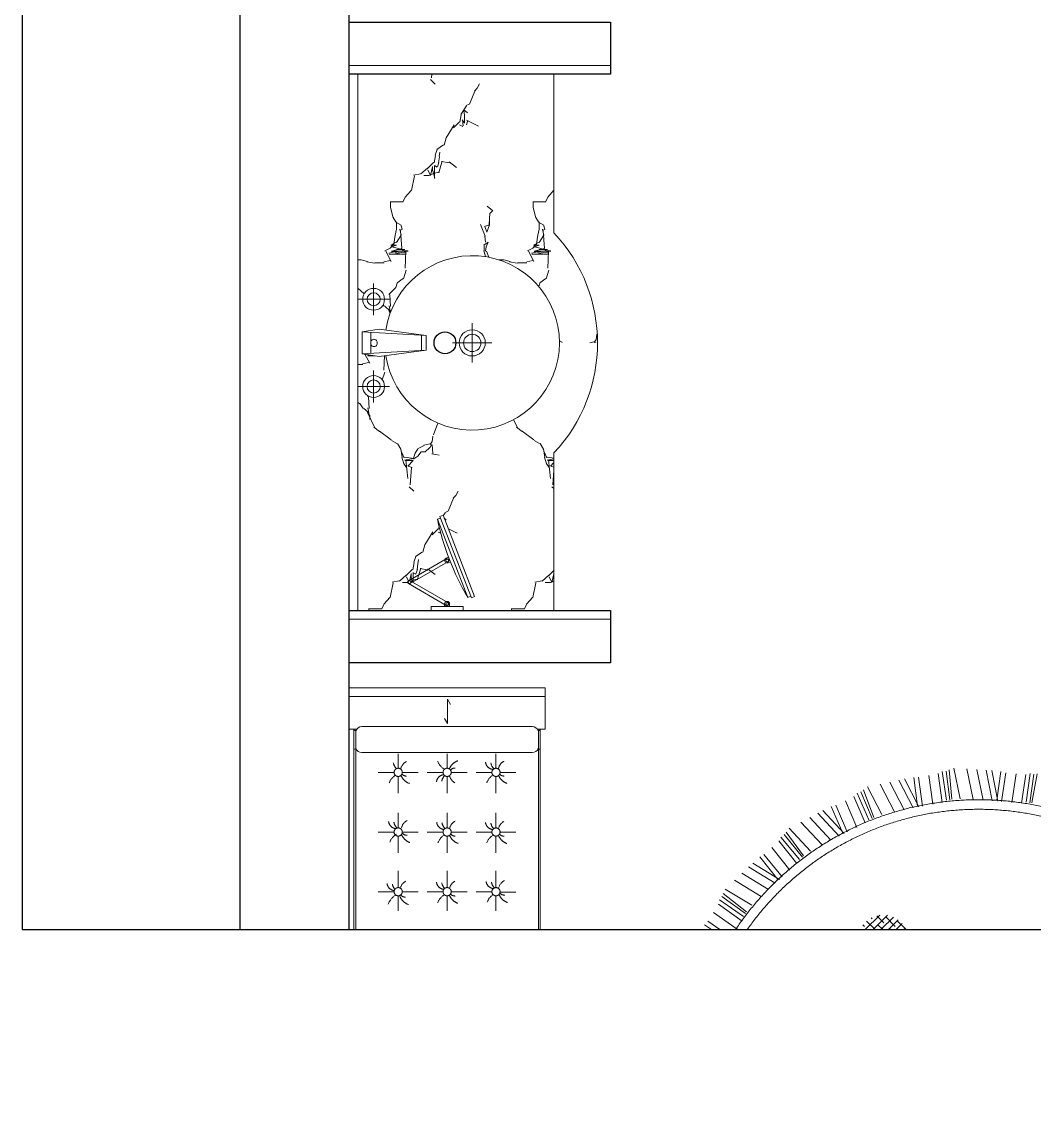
# Model space of a CAD drawing. Header units: millimetres. Extents: x 3162 to 221128, y -144913 to 11496.
# Drawn here: x 48399 to 50722, y 6742 to 9266 of the extents above; entities that cross this region are included whole.
import ezdxf
from ezdxf.xclip import XClip

# ---------------------------------------------------------------- set-up
doc = ezdxf.new("R2010")
doc.units = ezdxf.units.MM
doc.header["$LTSCALE"] = 10
doc.header["$XCLIPFRAME"] = 2
doc.linetypes.add('DASH', pattern=[8.89, 6.35, -2.54])
doc.linetypes.add('HIDDEN', pattern=[9.525, 6.35, -3.175])
for name, color, linetype, lineweight in [('FF-Complete【墙体完成线】', 6, 'Continuous', 0), ('FF-FIXT【洁具】', 31, 'Continuous', 0), ('FF-【活动成品家具】', 51, 'Continuous', 0), ('Hidden【虚线】', 136, 'DASH', 0)]:
    doc.layers.add(name, color=color, linetype=linetype, lineweight=lineweight)
for name, color, linetype in [('SYMBOL【符号】', 136, 'Continuous'), ('WALL_NEW【新建墙体】', 4, 'Continuous'), ('WALL【墙体】', 7, 'Continuous')]:
    doc.layers.add(name, color=color, linetype=linetype)

# ---------------------------------------------------------------- blocks, each defined once
blk = doc.blocks.new('贵妃椅22')
for p, q in [((100, 0), (100, 600)), ((100, 600), (228.7, 600)), ((127.1, 600), (127.1, 0)), ((228.7, 600), (228.7, 585)), ((228.7, 585), (228.7, 585)), ((228.7, 585), (825, 585)), ((228.7, 585), (228.7, 576)), ((234, 579), (287.5, 579)), ((244.8, 579), (825, 579)), ((1223.7, 585), (825, 585)), ((1164.9, 579), (825, 579)), ((1218.4, 579), (1164.9, 579)), ((1350, 600), (1223.7, 600)), ((1223.7, 585), (1223.7, 600)), ((1223.7, 585), (1223.7, 585)), ((1223.7, 585), (1223.7, 576)), ((1322.9, 600), (1322.9, 0)), ((1350, 0), (1350, 600)), ((243.4, 15), (825, 15)), ((244.8, 21), (825, 21)), ((1164.9, 21), (825, 21)), ((1223.7, 15), (825, 15)), ((1218.2, 21), (1164.9, 21)), ((1223.7, 24), (1223.7, 15)), ((1223.7, 15), (1223.7, 0)), ((100, 0), (228.7, 0)), ((1350, 0), (1223.7, 0))]:
    blk.add_line(p, q)
at = {"color": 8, "ltscale": 150}
for p, q in [((220.9, 39.5), (220.9, 560.5)), ((300.9, 39.5), (300.9, 560.5)), ((1151.5, 39.5), (1151.5, 560.5)), ((1231.6, 39.5), (1231.6, 560.5)), ((158.9, 307.5), (142.9, 298.6)), ((1256.3, 307.5), (1240.3, 298.6)), ((142.9, 298.6), (208.4, 298.6)), ((208.4, 298.6), (192.4, 289.7)), ((1240.3, 298.6), (1314.6, 298.6)), ((1314.6, 298.6), (1298.6, 289.7))]:
    blk.add_line(p, q, dxfattribs=at)
at = {"color": 8, "linetype": 'HIDDEN', "ltscale": 150}
for p, q in [((361.2, 462), (361.2, 510.4)), ((543.7, 462), (543.7, 510.4)), ((726.2, 462), (726.2, 510.4)), ((908.7, 462), (908.7, 510.4)), ((1091.2, 462), (1091.2, 510.4)), ((348.7, 449.5), (304.9, 449.5)), ((373.7, 449.5), (424.7, 449.5)), ((531.2, 449.5), (484.8, 449.5)), ((556.2, 449.5), (607.2, 449.5)), ((713.7, 449.5), (667.3, 449.5)), ((738.7, 449.5), (789.8, 449.5)), ((896.2, 449.5), (845.2, 449.5)), ((921.2, 449.5), (967.6, 449.5)), ((1078.7, 449.5), (1027.7, 449.5)), ((1103.7, 449.5), (1147.6, 449.5)), ((361.2, 437), (361.2, 388.8)), ((543.7, 437), (543.7, 388.8)), ((726.2, 437), (726.2, 388.8)), ((908.7, 437), (908.7, 388.8)), ((1091.2, 437), (1091.2, 388.8)), ((361.2, 312.5), (361.2, 360.8)), ((543.7, 312.5), (543.7, 360.8)), ((726.2, 312.5), (726.2, 360.8)), ((908.7, 312.5), (908.7, 360.8)), ((1091.2, 312.5), (1091.2, 360.8)), ((348.7, 300), (304.9, 300)), ((361.2, 287.5), (361.2, 239.1)), ((373.7, 300), (424.7, 300)), ((531.2, 300), (484.8, 300)), ((543.7, 287.5), (543.7, 239.1)), ((556.2, 300), (607.2, 300)), ((713.7, 300), (667.3, 300)), ((726.2, 287.5), (726.2, 239.1)), ((738.7, 300), (789.8, 300)), ((896.2, 300), (845.2, 300)), ((908.7, 287.5), (908.7, 239.1)), ((921.2, 300), (967.6, 300)), ((1078.7, 300), (1027.7, 300)), ((1091.2, 287.5), (1091.2, 239.1)), ((1103.7, 300), (1147.6, 300)), ((361.2, 163), (361.2, 211.2)), ((543.7, 163), (543.7, 211.2)), ((726.2, 163), (726.2, 211.2)), ((908.7, 163), (908.7, 211.2)), ((1091.2, 163), (1091.2, 211.2)), ((348.7, 150.5), (304.9, 150.5)), ((361.2, 138), (361.2, 89.6)), ((373.7, 150.5), (424.7, 150.5)), ((531.2, 150.5), (484.8, 150.5)), ((543.7, 138), (543.7, 89.6)), ((556.2, 150.5), (607.2, 150.5)), ((713.7, 150.5), (667.3, 150.5)), ((724.6, 138), (724.6, 89.6)), ((738.7, 150.5), (789.8, 150.5)), ((896.2, 150.5), (845.2, 150.5)), ((908.7, 138), (908.7, 89.6)), ((921.2, 150.5), (967.6, 150.5)), ((1078.7, 150.5), (1027.7, 150.5)), ((1091.2, 138), (1091.2, 89.6)), ((1103.7, 150.5), (1147.6, 150.5))]:
    blk.add_line(p, q, dxfattribs=at)
at = {"linetype": 'HIDDEN', "ltscale": 150}
for p, q in [((228.7, 24), (228.7, 15)), ((243.4, 15), (228.7, 15)), ((228.7, 15), (228.7, 0)), ((234.2, 21), (287.5, 21))]:
    blk.add_line(p, q, dxfattribs=at)
for points in [[(234.2, 585), (234.2, 585), (287.5, 585)], [(1218.2, 585), (1218.2, 585), (1164.9, 585)], [(1164.9, 15), (1164.9, 15), (1218.2, 15)]]:
    blk.add_lwpolyline(points)
blk.add_lwpolyline([(287.5, 15), (287.5, 15), (234.2, 15)], dxfattribs=at)
at = {"color": 8, "linetype": 'HIDDEN', "ltscale": 150}
for centre in [(361.2, 449.5), (543.7, 449.5), (726.2, 449.5), (908.7, 449.5), (1091.2, 449.5), (361.2, 300), (543.7, 300), (726.2, 300), (908.7, 300), (1091.2, 300), (361.2, 150.5), (543.7, 150.5), (726.2, 150.5), (908.7, 150.5), (1091.2, 150.5)]:
    blk.add_circle(centre, 12.5, dxfattribs=at)
at = {"color": 8, "ltscale": 150}
for centre, start, end in [((241, 560.1), 110.2225, 178.8395), ((280.7, 560.1), 1.1605, 69.7775), ((1171.7, 560.1), 110.2225, 178.8395), ((1211.4, 560.1), 1.1605, 69.7775), ((1171.7, 39.9), 181.1605, 249.7775), ((1211.4, 39.9), 290.2225, 358.8395)]:
    blk.add_arc(centre, 20.1, start, end, dxfattribs=at)
for centre, radius, start, end in [((235.4, 582), 3.24, 111.9991, 248.0009), ((287.1, 582), 3.03, 278.6164, 81.3836), ((1165.4, 582), 3.03, 98.6164, 261.3836), ((1217, 582), 3.24, 291.9991, 68.0009), ((1216.6, 18), 3.38, 297.5622, 62.4378)]:
    blk.add_arc(centre, radius, start, end)
at = {"color": 8, "linetype": 'HIDDEN', "ltscale": 150}
for centre, radius, start, end in [((293.3, 410.9), 75.5, 38.7826, 66.1947), ((390, 458.6), 25.2, 96.8606, 173.3873), ((508.5, 454), 25.2, 6.6127, 83.1394), ((591.1, 430.5), 47.7, 110.1645, 149.5653), ((665.5, 423.9), 60.6, 33.1364, 67.7212), ((754.6, 458.7), 25.2, 96.8606, 173.3873), ((861.3, 430.5), 47.7, 30.4347, 69.8355), ((943.9, 454), 25.2, 96.8606, 173.3873), ((1042.3, 432.3), 47.7, 33.0642, 69.8355), ((364.3, 403.1), 44.6, 109.3862, 160.2225), ((364.4, 426.8), 19.7, 131.0371, 180.2276), ((390.7, 435.6), 32.3, 100.3351, 132.5443), ((361.9, 413), 31.4, 26.9285, 71.7471), ((536.6, 408.3), 31.4, 101.2702, 153.0715), ((507.7, 431), 32.3, 45.2011, 79.6649), ((534.1, 398.4), 44.6, 19.79, 67.6956), ((728.8, 403.3), 44.4, 108.8945, 160.2612), ((728.9, 427), 19.6, 130.1019, 180.3339), ((755.4, 435.7), 32.3, 100.3351, 132.3103), ((730.6, 412), 31.4, 26.9285, 78.7298), ((918.3, 398.4), 44.6, 112.3044, 160.21), ((944.7, 431), 32.3, 100.3351, 134.7989), ((915.8, 408.3), 31.4, 26.9285, 78.7298), ((1099.3, 400.2), 44.6, 112.3044, 160.21), ((1099.9, 423.8), 20.2, 135.1235, 179.9427), ((1093.3, 407.1), 35.9, 28.5639, 77.2041), ((1125.7, 432.7), 32.3, 100.3351, 134.7989), ((533.6, 422.1), 20.2, 0.0573, 44.8765), ((918.9, 422.1), 20.2, 135.1235, 179.9427), ((310, 284.5), 47.7, 30.4347, 69.8355), ((392.6, 307.9), 25.2, 96.8606, 173.3873), ((393.4, 284.9), 32.3, 100.3351, 134.7989), ((510.9, 306.9), 25.2, 6.6127, 83.1394), ((510.1, 283.9), 32.3, 45.2011, 79.6649), ((593.5, 283.5), 47.7, 110.1645, 149.5653), ((675.7, 284), 47.7, 30.4347, 69.8355), ((758.3, 307.5), 25.2, 96.8606, 173.3873), ((759, 284.5), 32.3, 100.3351, 134.7989), ((858.9, 283.5), 47.7, 30.4347, 69.8355), ((941.5, 306.9), 25.2, 96.8606, 173.3873), ((942.3, 283.9), 32.3, 100.3351, 134.7989), ((1059.2, 307.5), 25.2, 6.6127, 83.1394), ((1058.4, 284.5), 32.3, 45.2011, 79.6649), ((1141.8, 284), 47.7, 110.1645, 149.5653), ((367, 252.4), 44.6, 112.3044, 160.21), ((367.5, 276), 20.2, 135.1235, 179.9427), ((364.5, 262.2), 31.4, 26.9285, 78.7298), ((539, 261.3), 31.4, 101.2702, 153.0715), ((535.9, 275), 20.2, 0.0573, 44.8765), ((536.5, 251.4), 44.6, 19.79, 67.6956), ((732.6, 251.9), 44.6, 112.3044, 160.21), ((733.2, 275.6), 20.2, 135.1235, 179.9427), ((730.2, 261.8), 31.4, 26.9285, 78.7298), ((915.9, 251.4), 44.6, 112.3044, 160.21), ((916.5, 275), 20.2, 135.1235, 179.9427), ((913.5, 261.3), 31.4, 26.9285, 78.7298), ((1087.3, 261.8), 31.4, 101.2702, 153.0715), ((1084.2, 275.6), 20.2, 0.0573, 44.8765), ((1084.8, 251.9), 44.6, 19.79, 67.6956), ((295.9, 101.3), 82.6, 44.6784, 65.6546), ((396.1, 155.2), 25.2, 96.8606, 173.3873), ((511.2, 157.6), 25.2, 6.6127, 83.1394), ((593.8, 134.1), 47.7, 110.1645, 149.5653), ((678.1, 132.3), 47.7, 34.4668, 69.8355), ((760.7, 155.8), 25.2, 96.8606, 173.3873), ((858.7, 134.1), 47.7, 30.4347, 69.8355), ((941.3, 157.6), 25.2, 96.8606, 173.3873), ((1044.2, 137), 44.5, 30.4146, 70.5571), ((1125.2, 157.6), 25.2, 96.8606, 173.3873), ((370.5, 99.7), 44.6, 112.3044, 160.21), ((366.9, 124.2), 16.1, 119.5243, 182.9039), ((361.2, 103.8), 40.3, 29.8041, 75.717), ((396.9, 132.2), 32.3, 100.3351, 134.7989), ((539.2, 111.9), 31.4, 101.2702, 153.0715), ((510.4, 134.6), 32.3, 45.2011, 79.6649), ((536.2, 125.7), 20.2, 0.0573, 44.8765), ((536.8, 102), 44.6, 19.79, 67.6956), ((735.1, 100.2), 44.6, 112.9635, 160.21), ((735.7, 123.9), 20.2, 135.1235, 179.9427), ((727.1, 105.5), 38.5, 29.3365, 76.332), ((761.5, 132.8), 32.3, 100.3351, 134.7989), ((915.6, 102), 44.6, 112.3044, 160.21), ((916.2, 125.7), 20.2, 135.1235, 179.9427), ((942, 134.6), 32.3, 100.3351, 134.7989), ((913.2, 111.9), 31.4, 26.9285, 78.7298), ((1099.6, 102), 44.6, 114.1123, 160.21), ((1098.7, 126), 18.8, 134.7158, 180.8182), ((1098.2, 112.8), 30.1, 26.3241, 84.5443), ((1127.3, 130.8), 36.2, 101.2816, 134.234), ((241, 39.9), 20.1, 181.1605, 249.7775), ((280.7, 39.9), 20.1, 290.2225, 358.8395)]:
    blk.add_arc(centre, radius, start, end, dxfattribs=at)
at = {"linetype": 'HIDDEN', "ltscale": 150}
for centre, radius, start, end in [((235.8, 18), 3.38, 117.5622, 242.4378), ((287, 18), 3.04, 279.6337, 80.3663), ((1165.4, 18), 3.04, 99.6337, 260.3663)]:
    blk.add_arc(centre, radius, start, end, dxfattribs=at)
blk = doc.blocks.new('洗手台40')
at = {"color": 8}
for p, q in [((194.8, 336.5), (194.8, 263.5)), ((231.3, 300), (158.3, 300)), ((-31.3, 245.1), (-31.3, 154.9)), ((182.2, 231.4), (74.6, 216.7)), ((221.1, 225), (182.2, 231.4)), ((221.1, 225), (74.6, 216.7)), ((74.6, 216.7), (74.6, 200)), ((84.7, 217.2), (84.7, 200)), ((201.4, 223.9), (201.4, 200)), ((221.1, 225), (221.1, 200)), ((13.8, 200), (-76.3, 200)), ((74.6, 183.3), (74.6, 200)), ((221.1, 175), (74.6, 183.3)), ((182.2, 168.6), (74.6, 183.3)), ((84.7, 182.8), (84.7, 200)), ((201.4, 176.1), (201.4, 200)), ((221.1, 175), (221.1, 200)), ((221.1, 175), (182.2, 168.6)), ((194.8, 136.5), (194.8, 63.5)), ((231.3, 100), (158.3, 100))]:
    blk.add_line(p, q, dxfattribs=at)
for centre, radius in [((194.8, 300), 25), ((194.8, 300), 15), ((-31.3, 200), 30), ((-31.3, 200), 20), ((194.8, 100), 25), ((194.8, 100), 15)]:
    blk.add_circle(centre, radius, dxfattribs=at)
blk.add_arc((-31.3, 200), 200, 8.4238, 351.5762)
for centre, start, end in [((194, 201.2), 350.5252, 189.4748), ((194, 198.8), 170.5252, 9.4748)]:
    blk.add_arc(centre, 7.19, start, end, dxfattribs=at)
blk = doc.blocks.new('刮须镜平面')
at = {"color": 0, "ltscale": 0.4}
for p, q in [((-118.2, 1.9), (-68.3, 88.4)), ((-61.6, 84.6), (-111.6, -1.9)), ((-68.3, 84.6), (-18.3, -1.9)), ((-11.7, 1.9), (-61.6, 88.4)), ((-9.2, 36.5), (0, 36.5)), ((-9.2, -36.5), (-9.2, 36.5)), ((0, 36.5), (0, -36.5)), ((-218.4, 9.3), (-215.7, 16.4)), ((-32.2, -63), (-218.4, 9.3)), ((-215.7, 16.4), (-29.4, -55.8)), ((-212.1, 15), (-209.3, 22.2)), ((-209.3, 22.2), (-30.2, -47.3)), ((-122.3, -3.3), (-120.3, 2.1)), ((-9.2, 5.8), (-15, 5.8)), ((-111.6, -7.5), (-109.5, -2.1)), ((-9.2, -5.8), (-15, -5.8)), ((-33, -54.4), (-30.2, -47.3)), ((0, -36.5), (-9.2, -36.5)), ((-29.4, -55.8), (-32.2, -63))]:
    blk.add_line(p, q, dxfattribs=at)
for centre in [(-64.9, 86.5), (-114.9, 0), (-15, 0)]:
    blk.add_circle(centre, 3.07, dxfattribs=at)
for centre, radius, start, end in [((-64.9, 86.5), 3.84, 30, 210), ((-64.9, 86.5), 3.84, 330, 150), ((-335.4, -568.2), 603.7, 59.6373, 77.9472), ((-114.9, 0), 5.76, 338.7922, 158.7922), ((-114.9, 0), 3.84, 150, 330), ((-15, 0), 5.76, 90, 270), ((-15, 0), 3.84, 210, 30)]:
    blk.add_arc(centre, radius, start, end, dxfattribs=at)
blk = doc.blocks.new('1800平10104199')
h = blk.add_hatch()
h.set_pattern_fill('ANSI38', color=8, scale=100, style=0)
h.set_pattern_definition([(45, (-2757.802, -6613.146), (-8.838835, 8.838835), []), (135, (-2757.802, -6613.146), (-26.516504, 8.838835), [31.25, -18.75])])
h.paths.add_polyline_path([(511.3, -760, 1), (410.5, -760, 1)])
h.paths.add_polyline_path([(635.4, -926.8, 1), (588.8, -926.8, 1)])
h.paths.add_polyline_path([(799.5, -1093.5, 1), (737.5, -1093.5, 1)])
h.paths.add_polyline_path([(755.5, -837.6, 1), (871.9, -837.6, 1)])
h.paths.add_polyline_path([(1031.1, -868.6, 1), (1116.5, -868.6, 1)])
h.paths.add_polyline_path([(1221.2, -802.7, 1), (1104.8, -802.7, 1)])
h.paths.add_polyline_path([(1109.5, -442.5, 1), (1047.5, -442.5, 1)])
h.paths.add_polyline_path([(1249.1, -252.4, 1), (1094, -252.4, 1)])
at = {"color": 8}
for p, q in [((1544.6, -449.2), (1478.1, -461.7)), ((1543.2, -475.7), (1477.4, -485.1)), ((1544, -456.7), (1478.2, -466.1)), ((1545.5, -465.7), (1479.6, -474.3)), ((1544.7, -497.7), (1478.9, -507.1)), ((1547.2, -521.5), (1481.4, -530.9)), ((1482.1, -539.3), (1552.3, -553.7)), ((1483, -552.2), (1553.1, -566.7)), ((1549.9, -532.4), (1484.1, -541.8)), ((1484.4, -573.1), (1554.5, -587.6)), ((1485.9, -596.1), (1556, -610.5)), ((1487.8, -626), (1557.9, -640.4)), ((1551.2, -658), (1485.3, -649.3)), ((1553.7, -651), (1486.4, -645.1)), ((1545.3, -676.2), (1479.4, -667.5)), ((1550.2, -667.1), (1484.4, -657.6)), ((1540.8, -697.7), (1474.9, -689)), ((1469.3, -720.8), (1533, -753.7)), ((1536.5, -732.5), (1470.6, -723.8)), ((1536.8, -721.3), (1470.9, -712.6)), ((1462.3, -754.1), (1526, -786.9)), ((1466.7, -733.5), (1530.3, -766.4)), ((1457.6, -776.5), (1521.2, -809.4)), ((1451.4, -805.9), (1515, -838.7)), ((1503.8, -853.8), (1442.7, -827.7)), ((1508.1, -847.8), (1444.9, -823.9)), ((1493.2, -869.7), (1432.1, -843.6)), ((1500.4, -862.4), (1439.6, -835.4)), ((1483.1, -889.2), (1422, -863)), ((1402, -903.8), (1454.4, -952.5)), ((1408, -892.2), (1460.4, -941)), ((1469.6, -921.6), (1408.4, -895.4)), ((1472.9, -910.9), (1411.7, -884.8)), ((1392.3, -922.3), (1444.7, -971.1)), ((1381.7, -942.7), (1434.1, -991.5)), ((1367.8, -969.3), (1420.2, -1018)), ((1390.9, -1042.1), (1339.1, -1000.4)), ((1399.8, -1036.9), (1348.5, -994.6)), ((1405.3, -1029.6), (1353.5, -987.9)), ((1411.2, -1024.9), (1356.7, -984.9)), ((1360.1, -1076.2), (1308.3, -1034.5)), ((1375.8, -1058.1), (1324, -1016.4)), ((1293.9, -1050.2), (1331.2, -1111.3)), ((1354.1, -1085.6), (1302.3, -1043.9)), ((1302.8, -1040.7), (1340.1, -1101.8)), ((1263.8, -1082.2), (1301.1, -1143.3)), ((1279.5, -1065.5), (1316.8, -1126.6)), ((1243.2, -1104.1), (1280.5, -1165.2)), ((1245.8, -1180.4), (1207.2, -1126.3)), ((1255.8, -1177.8), (1217.8, -1123.2)), ((1263.1, -1172.3), (1224.5, -1118.2)), ((1270, -1169.4), (1228.3, -1116.1)), ((1198.6, -1212.4), (1160, -1158.3)), ((1207, -1205), (1168.4, -1150.9)), ((1227, -1191.7), (1188.4, -1137.6))]:
    blk.add_line(p, q, dxfattribs=at)
at = {"ltscale": 300}
blk.add_arc((815.2, -583.5), 670.3, 188.0791, 82.7724, dxfattribs=at)
at = {"color": 8}
blk.add_arc((815.2, -583.5), 648.3, 188.3552, 82.5258, dxfattribs=at)
blk = doc.blocks.new('海龙_08065491')
at = {"layer": 'FF-FIXT【洁具】'}
h = blk.add_hatch(dxfattribs=at)
h.set_pattern_fill('AA大理石深SC800', color=8, scale=700, pattern_type=2)
h.set_pattern_definition([(177.769103, (2570502.35, -1700771.014), (-700.00002183, -2.69e-05), [40.03034, -8366.3405]), (28.1136392, (2570482.35, -1700733.616), (700.0000028, 327.23196765), [26.45461, -5529.00824]), (76.6298055, (2570482.35, -1700680.636), (-1.05e-05, 327.2319275), [14.41496, -3012.71901]), (106.992819, (2570485.68, -1700657.26), (6.7e-06, 327.2319222), [11.40566, -2383.78875]), (21.8355897, (2570482.35, -1700633.89), (699.99999517, 327.2319006), [25.13679, -5253.58526]), (17.3096175, (2570485.68, -1700627.66), (700.0000145, 327.231969), [10.47438, -2189.14444]), (162.690382, (2570462.35, -1700769.46), (-700.0000325, 327.231908), [20.94876, -2178.67006]), (125.490837, (2570442.35, -1700763.22), (-4.3e-05, 327.231901), [17.22434, -1188.48149]), (162.690382, (2570432.35, -1700749.2), (-700.0000325, 327.231908), [10.47438, -2189.14444]), (136.925518, (2570422.35, -1700746.08), (-2e-05, 327.23191), [22.8165, -935.47517]), (3.3442344, (2570379.018, -1700732.058), (700.000013, 4.667e-05), [26.71214, -5582.84048]), (10.5914065, (2570362.35, -1700735.174), (1400.000031, 327.2319727), [16.95554, -3543.70772]), (0, (2570352.35, -1700735.17), (700, 327.23194), [10, -689.99994]), (103.370194, (2570482.35, -1700733.616), (-5.48e-05, 327.2319113), [14.41489, -3012.71901]), (90, (2570479, -1700719.6), (700, -4e-14), [10.90773, -316.32419]), (90, (2570479, -1700708.7), (700, -4e-14), [10.90773, -316.32419]), (78.995121, (2570479.02, -1700697.776), (-2.72e-05, 327.2319559), [17.46185, -3649.52189]), (90, (2570482.35, -1700646.35), (700, -4e-14), [12.46598, -314.76592]), (6.6658365, (2570472.35, -1700629.21), (699.9999705, 1.27e-05), [13.42411, -2805.63262]), (160.679045, (2570472.35, -1700629.21), (-699.9999937, 327.231933), [14.12908, -2952.97835]), (47.485996, (2570189.02, -1700834.9), (700.0000005, 654.4639248), [14.79793, -3092.76646]), (6.1571803, (2570199.018, -1700823.995), (2800.00001973, 327.23192843), [43.58473, -9109.2134]), (31.9352432, (2570242.35, -1700819.32), (699.9999716, 327.2319319), [11.78345, -2462.74511]), (19.3209546, (2570252.35, -1700813.09), (699.999996, 327.2319281), [14.12908, -2952.97835]), (8.8568723, (2570265.68, -1700808.41), (699.9999635, 5.46e-05), [20.24134, -2105.10111]), (30.29957, (2570285.684, -1700805.295), (700.0000166, 327.2319738), [15.44284, -3227.55244]), (61.8626245, (2570299.02, -1700797.5), (-3.7e-05, 327.231936), [14.13664, -1470.21231]), (52.9473395, (2570305.684, -1700785.038), (700.00000455, 981.6958246), [33.192334, -6937.19747]), (51.263996, (2570325.684, -1700758.55), (699.999997, 981.6958529), [15.98128, -3340.08304]), (25.054876, (2570335.68, -1700746.08), (700, -3e-06), [36.79571, -735.91427]), (47.485996, (2570369.02, -1700730.5), (700.0000005, 654.4639248), [14.79793, -3092.76646]), (31.9352432, (2570379.02, -1700719.59), (699.9999716, 327.2319319), [11.78345, -2462.74511]), (56.6470201, (2570389.018, -1700713.36), (700.0000012, 981.6958188), [24.25143, -5068.55181]), (90, (2570402.35, -1700693.1), (700, -4e-14), [15.582476, -311.64945]), (47.485996, (2570402.35, -1700677.52), (700.0000005, 654.4639248), [29.59586, -3077.96853]), (47.485996, (2570422.35, -1700655.704), (700.0000005, 654.4639248), [14.79793, -3092.76646]), (19.3209546, (2570432.35, -1700644.796), (699.999996, 327.2319281), [14.12908, -2952.97835]), (56.2378233, (2570445.684, -1700640.12), (699.99996254, 981.69585345), [29.98968, -6267.84088]), (25.054876, (2570265.68, -1700814.64), (700, -3e-06), [14.71827, -757.99171]), (80.6556929, (2570262.35, -1700834.9), (2.62e-05, 327.2319152), [20.52967, -4290.69354]), (160.679045, (2570275.684, -1700839.58), (-699.9999937, 327.231933), [14.12908, -2952.97835]), (148.064756, (2570285.68, -1700845.81), (-699.999967, 327.2319416), [11.78345, -2462.74511]), (115.424913, (2570292.35, -1700859.834), (-700.000029, 1636.1597197), [15.52817, -3245.38277]), (103.370194, (2570295.684, -1700873.86), (-5.48e-05, 327.2319113), [14.41489, -3012.71901]), (144.961427, (2570302.35, -1700878.53), (-700.0000265, 654.4638884), [8.14233, -1701.74844]), (173.334163, (2570315.684, -1700880.09), (-699.9999705, 1.88e-05), [13.42411, -2805.63262]), (158.418473, (2570359.018, -1700897.232), (-4199.99999472, 1636.15974199), [46.60026, -9739.4493]), (78.995121, (2570272.35, -1700895.674), (-2.72e-05, 327.2319559), [17.46185, -3649.52189]), (4.4550498, (2570275.684, -1700878.533), (700.0000104, 4.37e-05), [20.0606, -4192.66778]), (154.945124, (2570295.68, -1700876.97), (-700, -9e-07), [7.35917, -765.35081]), (132.514004, (2570289.02, -1700873.86), (-699.9999993, 654.463926), [14.79793, -3092.76646]), (90, (2570279, -1700862.95), (700, -4e-14), [9.34949, -317.88246]), (142.076999, (2570279.02, -1700853.6), (-700.0000235, 654.463844), [12.67686, -2649.46857]), (125.490837, (2570269.02, -1700845.81), (-4.3e-05, 327.231901), [11.48294, -1194.22296]), (99.344307, (2570262.35, -1700836.46), (-2.57e-05, 327.2319152), [20.5296, -4290.69354]), (90, (2570259, -1700834.9), (700, -4e-14), [18.69897, -308.53291]), (136.925518, (2570259.02, -1700834.9), (-2e-05, 327.23191), [18.2532, -940.03847]), (70.3775316, (2570242.35, -1700831.79), (1.97e-05, 327.231914), [9.92593, -2074.51804]), (175.54495, (2570242.35, -1700831.786), (-700.0000158, -2.36e-05), [40.1212, -4172.60718]), (148.064756, (2570839.02, -1700908.14), (-699.999967, 327.2319416), [23.56697, -2450.96166]), (35.0385725, (2570799.02, -1700903.47), (700.000032, 654.463882), [8.14233, -1701.74844]), (6.6658365, (2570815.684, -1700903.465), (699.9999705, 1.27e-05), [13.42411, -2805.63262]), (162.690382, (2570805.68, -1700911.26), (-700.0000325, 327.231908), [10.47438, -2189.14444]), (64.5750864, (2570792.35, -1700939.305), (699.9999829, 1636.1597424), [31.05627, -3229.8546]), (0, (2570799.02, -1700903.47), (700, 327.23194), [16.666664, -683.33328]), (118.137375, (2570842.35, -1700914.37), (-2.2e-05, 327.231903), [7.06832, -1477.28063]), (157.435521, (2570872.35, -1700926.84), (-699.9999875, 327.23189523), [32.48693, -6789.76837]), (136.925518, (2570879.02, -1700933.07), (-2e-05, 327.23191), [9.1266, -949.16507]), (154.945124, (2570889.02, -1700937.75), (-700, -9e-07), [11.03872, -761.67126]), (49.4476465, (2570822.35, -1700909.7), (700.0000126, 981.6957893), [10.25416, -2143.11958]), (51.263996, (2570599.02, -1700641.68), (699.999997, 981.6958529), [15.98128, -3340.08304]), (136.925518, (2570599.02, -1700641.68), (-2e-05, 327.23191), [9.1266, -949.16507]), (176.655765, (2570592.35, -1700635.447), (-700.00001707, -1.59e-05), [26.71214, -5582.84048]), (106.992819, (2570565.68, -1700633.89), (6.7e-06, 327.2319222), [11.40566, -2383.78875]), (19.3209546, (2570549.02, -1700627.655), (699.999996, 327.2319281), [14.12908, -2952.97835]), (159.49524, (2570565.684, -1700633.89), (-700.0000066, 327.2319549), [17.79407, -3718.95475]), (180, (2570575.7, -1700633.9), (-700, 327.23194), [10, -689.99994]), (22.2465213, (2570539.018, -1700622.98), (700.0000198, 327.23192524), [28.8113, -6021.55701]), (6.6658365, (2570525.684, -1700624.54), (699.9999705, 1.27e-05), [13.42411, -2805.63262]), (52.1215557, (2570695.684, -1700886.324), (700.0000225, 981.6958277), [21.71596, -4538.63158]), (78.995121, (2570709.02, -1700869.184), (-2.72e-05, 327.2319559), [17.46185, -3649.52189]), (162.690382, (2570712.35, -1700852.04), (-700.0000325, 327.231908), [10.47438, -2189.14444]), (164.332014, (2570702.35, -1700848.926), (-1399.9999669, 327.2319563), [17.30988, -3617.75911]), (104.970339, (2570685.684, -1700844.25), (-3.98e-05, 327.2319457), [12.90394, -2696.92402]), (109.622468, (2570682.35, -1700831.79), (-1.74e-05, 327.231914), [9.92593, -2074.51804]), (90, (2570679, -1700822.44), (700, -4e-14), [12.46598, -314.76592]), (25.054876, (2570679.02, -1700825.55), (700, -3e-06), [14.71827, -757.99171]), (166.844039, (2570699.02, -1700830.23), (-699.999993, 327.2319035), [20.53905, -1417.1955]), (0, (2570689.02, -1700830.23), (700, 327.23194), [10, -689.99994]), (15.667986, (2570672.35, -1700834.9), (1399.9999669, 327.2319563), [17.30988, -3617.75911]), (180, (2570689.02, -1700834.9), (-700, 327.23194), [16.666664, -683.33328]), (180, (2570702.35, -1700834.9), (-700, 327.23194), [13.333334, -686.66661]), (61.8626245, (2570699.02, -1700841.14), (-3.7e-05, 327.231936), [7.06832, -1477.28063]), (162.690382, (2570709.02, -1700844.25), (-700.0000325, 327.231908), [10.47438, -2189.14444]), (173.334163, (2570722.35, -1700845.81), (-699.9999705, 1.88e-05), [13.42411, -2805.63262]), (171.143127, (2570732.35, -1700847.37), (-699.9999743, -6e-06), [10.12067, -2115.22178]), (13.15596, (2570542.35, -1700758.55), (699.999983, 327.2319595), [13.6927, -1424.04185]), (146.796701, (2570542.35, -1700758.55), (-1400.0000003, 981.6958516), [19.91878, -4163.01753]), (118.137375, (2570525.68, -1700747.64), (-2.2e-05, 327.231903), [14.13664, -1470.21231]), (90, (2570519, -1700747.64), (700, -4e-14), [12.46598, -314.76592]), (113.162745, (2570519.02, -1700747.64), (-3.44e-05, 327.2319177), [8.47434, -1771.13755]), (75.873987, (2570509.018, -1700766.34), (699.99999423, 2945.08749146), [27.31624, -5709.08807]), (90, (2570509, -1700766.34), (700, -4e-14), [18.69897, -308.53291]), (106.992819, (2570509.02, -1700747.64), (6.7e-06, 327.2319222), [11.40566, -2383.78875]), (90, (2570505.7, -1700774.1), (700, -4e-14), [37.397934, -289.83395]), (95.3136086, (2570505.684, -1700774.13), (-1.335e-05, 327.2319124), [35.99435, -7522.8223]), (83.5762835, (2570499.018, -1700767.898), (3.255e-05, 327.23196893), [29.79375, -6226.89452]), (90, (2570499, -1700767.9), (700, -4e-14), [9.34949, -317.88246]), (76.6298055, (2570499.02, -1700758.55), (-1.05e-05, 327.2319275), [14.41496, -3012.71901]), (103.370194, (2570502.35, -1700744.524), (-5.48e-05, 327.2319113), [14.41489, -3012.71901]), (90, (2570499, -1700757), (700, -4e-14), [26.490205, -300.7417]), (133.553349, (2570802.35, -1700892.56), (-700.0000129, 654.4639115), [19.35087, -4044.33463]), (169.408593, (2570819.02, -1700895.674), (-1400.000041, 327.2319161), [16.95554, -3543.70772]), (6.6658365, (2570792.35, -1700900.35), (699.9999705, 1.27e-05), [13.42411, -2805.63262]), (66.837255, (2570792.35, -1700900.35), (-2.94e-05, 327.231945), [8.47434, -1771.13755]), (148.064756, (2570795.68, -1700880.09), (-699.999967, 327.2319416), [35.35042, -2439.17821]), (164.332014, (2570765.684, -1700861.39), (-1399.9999669, 327.2319563), [17.30988, -3617.75911]), (122.690182, (2570749.02, -1700856.72), (-699.9999866, 981.6958593), [18.51521, -3869.68155]), (160.679045, (2570739.02, -1700841.135), (-699.9999937, 327.231933), [14.12908, -2952.97835]), (169.408593, (2570725.684, -1700836.46), (-1400.000041, 327.2319161), [16.95554, -3543.70772]), (133.553349, (2570709.02, -1700833.344), (-700.0000129, 654.4639115), [19.35087, -4044.33463]), (130.552353, (2570695.68, -1700819.32), (-700.000004, 981.6957954), [20.50832, -2132.86542]), (102.074477, (2570682.35, -1700803.74), (-2.5e-05, 327.2319044), [15.93501, -3330.41737]), (169.408593, (2570679.02, -1700788.155), (-1400.000041, 327.2319161), [33.91108, -3526.75218]), (139.920946, (2570645.684, -1700781.92), (-700.0000024, 654.46388085), [21.78204, -4552.44356]), (154.945124, (2570629.02, -1700767.9), (-700, -9e-07), [11.03872, -761.67126]), (90, (2570619, -1700763.2), (700, -4e-14), [29.606696, -297.62523]), (0, (2570605.7, -1700733.6), (700, 327.23194), [13.333334, -686.66661]), (14.9560981, (2570582.35, -1700739.85), (1399.9999853, 327.2319453), [24.15147, -5047.66192]), (31.9352432, (2570572.35, -1700746.08), (699.9999716, 327.2319319), [11.78345, -2462.74511]), (61.8626245, (2570565.68, -1700758.55), (-3.7e-05, 327.231936), [14.13664, -1470.21231]), (17.3096175, (2570555.68, -1700761.66), (700.0000145, 327.231969), [10.47438, -2189.14444]), (118.137375, (2570555.68, -1700761.66), (-2.2e-05, 327.231903), [7.06832, -1477.28063]), (4.4550498, (2570512.35, -1700758.55), (700.0000104, 4.37e-05), [40.1212, -4172.60718]), (51.263996, (2570502.35, -1700771.014), (699.999997, 981.6958529), [15.98128, -3340.08304]), (0, (2570555.7, -1700747.64), (700, 327.23194), [16.666664, -683.33328]), (166.844039, (2570555.68, -1700747.64), (-699.999993, 327.2319035), [13.6927, -1424.04185]), (171.143127, (2570542.35, -1700744.52), (-699.9999743, -6e-06), [20.24134, -2105.10111]), (142.076999, (2570522.35, -1700741.41), (-700.0000235, 654.463844), [12.67686, -2649.46857]), (118.137375, (2570512.35, -1700733.62), (-2.2e-05, 327.231903), [14.13664, -1470.21231]), (90, (2570485.7, -1700666.6), (700, -4e-14), [9.34949, -317.88246]), (171.143127, (2570515.68, -1700626.1), (-699.9999743, -6e-06), [10.12067, -2115.22178]), (154.945124, (2570525.68, -1700630.77), (-700, -9e-07), [11.03872, -761.67126]), (125.490837, (2570525.68, -1700630.77), (-4.3e-05, 327.231901), [11.48294, -1194.22296]), (0, (2570505.7, -1700621.42), (700, 327.23194), [13.333334, -686.66661]), (17.3096175, (2570495.68, -1700624.54), (700.0000145, 327.231969), [10.47438, -2189.14444])])
h.paths.add_polyline_path([(1129.6, 1590.3), (1127.5, 1605.9), (1133.9, 1644.8), (1158.9, 1644.8), (1158.9, 1655), (1058.9, 1655), (1058.9, 1643.5, -0.414214), (1083.9, 1618.5, -1), (1033.9, 1618.5, -0.414214), (1058.9, 1643.5), (1058.9, 1655), (545, 1655), (545, 1486.5), (554.2, 1486.5), (554.2, 1455.8), (558.9, 1455.8), (607.3, 1538, -0.57735), (612.6, 1538), (663.2, 1451.9), (614.4, 1536.5), (565.5, 1451.8, -0.510568), (560, 1444.2), (554.2, 1444.2), (554.2, 1413.5), (545, 1413.5), (545, 1205), (906.4, 1205, 0.19081), (1158.9, 1105), (1158.9, 1192.4, -0.929064)])
h.paths.add_polyline_path([(577.2, 1387), (574.4, 1394.2), (578, 1395.6), (575.2, 1402.7), (575.2, 1402.7, -0.037577), (656.6, 1442.5), (657, 1448.9, -1), (662.7, 1451.1), (667.3, 1446.7, -0.03758), (754.3, 1472.2), (757.1, 1465), (760.7, 1466.4), (763.4, 1459.3)], flags=16)
h = blk.add_hatch(dxfattribs=at)
h.set_pattern_fill('AA大理石深SC800', color=8, scale=700, pattern_type=2)
h.set_pattern_definition([(177.769103, (2551836.143, -1701147.21), (-700.00002183, -2.69e-05), [40.03034, -8366.3405]), (28.1136392, (2551816.143, -1701109.812), (700.0000028, 327.23196765), [26.45461, -5529.00824]), (76.6298055, (2551816.14, -1701056.83), (-1.05e-05, 327.2319275), [14.41496, -3012.71901]), (106.992819, (2551819.48, -1701033.46), (6.7e-06, 327.2319222), [11.40566, -2383.78875]), (21.8355897, (2551816.143, -1701010.084), (699.99999517, 327.2319006), [25.13679, -5253.58526]), (17.3096175, (2551819.48, -1701003.85), (700.0000145, 327.231969), [10.47438, -2189.14444]), (162.690382, (2551796.14, -1701145.65), (-700.0000325, 327.231908), [20.94876, -2178.67006]), (125.490837, (2551776.14, -1701139.42), (-4.3e-05, 327.231901), [17.22434, -1188.48149]), (162.690382, (2551766.14, -1701125.39), (-700.0000325, 327.231908), [10.47438, -2189.14444]), (136.925518, (2551756.14, -1701122.28), (-2e-05, 327.23191), [22.8165, -935.47517]), (3.3442344, (2551712.81, -1701108.254), (700.000013, 4.667e-05), [26.71214, -5582.84048]), (10.5914065, (2551696.14, -1701111.37), (1400.000031, 327.2319727), [16.95554, -3543.70772]), (0, (2551686.14, -1701111.37), (700, 327.23194), [10, -689.99994]), (103.370194, (2551816.14, -1701109.81), (-5.48e-05, 327.2319113), [14.41489, -3012.71901]), (90, (2551812.8, -1701095.8), (700, -4e-14), [10.90773, -316.32419]), (90, (2551812.8, -1701084.9), (700, -4e-14), [10.90773, -316.32419]), (78.995121, (2551812.81, -1701073.97), (-2.72e-05, 327.2319559), [17.46185, -3649.52189]), (90, (2551816.14, -1701022.55), (700, -4e-14), [12.46598, -314.76592]), (6.6658365, (2551806.14, -1701005.41), (699.9999705, 1.27e-05), [13.42411, -2805.63262]), (160.679045, (2551806.14, -1701005.41), (-699.9999937, 327.231933), [14.12908, -2952.97835]), (47.485996, (2551522.81, -1701211.1), (700.0000005, 654.4639248), [14.79793, -3092.76646]), (6.1571803, (2551532.81, -1701200.19), (2800.00001973, 327.23192843), [43.58473, -9109.2134]), (31.9352432, (2551576.14, -1701195.52), (699.9999716, 327.2319319), [11.78345, -2462.74511]), (19.3209546, (2551586.14, -1701189.28), (699.999996, 327.2319281), [14.12908, -2952.97835]), (8.8568723, (2551599.48, -1701184.61), (699.9999635, 5.46e-05), [20.24134, -2105.10111]), (30.29957, (2551619.476, -1701181.49), (700.0000166, 327.2319738), [15.44284, -3227.55244]), (61.8626245, (2551632.81, -1701173.7), (-3.7e-05, 327.231936), [14.13664, -1470.21231]), (52.9473395, (2551639.476, -1701161.234), (700.00000455, 981.6958246), [33.192334, -6937.19747]), (51.263996, (2551659.476, -1701134.744), (699.999997, 981.6958529), [15.98128, -3340.08304]), (25.054876, (2551669.48, -1701122.28), (700, -3e-06), [36.79571, -735.91427]), (47.485996, (2551702.81, -1701106.696), (700.0000005, 654.4639248), [14.79793, -3092.76646]), (31.9352432, (2551712.81, -1701095.79), (699.9999716, 327.2319319), [11.78345, -2462.74511]), (56.6470201, (2551722.81, -1701089.555), (700.0000012, 981.6958188), [24.25143, -5068.55181]), (90, (2551736.14, -1701069.3), (700, -4e-14), [15.582476, -311.64945]), (47.485996, (2551736.14, -1701053.715), (700.0000005, 654.4639248), [29.59586, -3077.96853]), (47.485996, (2551756.14, -1701031.9), (700.0000005, 654.4639248), [14.79793, -3092.76646]), (19.3209546, (2551766.14, -1701020.99), (699.999996, 327.2319281), [14.12908, -2952.97835]), (56.2378233, (2551779.476, -1701016.317), (699.99996254, 981.69585345), [29.98968, -6267.84088]), (25.054876, (2551599.48, -1701190.84), (700, -3e-06), [14.71827, -757.99171]), (80.6556929, (2551596.143, -1701211.1), (2.62e-05, 327.2319152), [20.52967, -4290.69354]), (160.679045, (2551609.476, -1701215.77), (-699.9999937, 327.231933), [14.12908, -2952.97835]), (148.064756, (2551619.48, -1701222.01), (-699.999967, 327.2319416), [11.78345, -2462.74511]), (115.424913, (2551626.14, -1701236.03), (-700.000029, 1636.1597197), [15.52817, -3245.38277]), (103.370194, (2551629.476, -1701250.054), (-5.48e-05, 327.2319113), [14.41489, -3012.71901]), (144.961427, (2551636.14, -1701254.73), (-700.0000265, 654.4638884), [8.14233, -1701.74844]), (173.334163, (2551649.48, -1701256.29), (-699.9999705, 1.88e-05), [13.42411, -2805.63262]), (158.418473, (2551692.81, -1701273.428), (-4199.99999472, 1636.15974199), [46.60026, -9739.4493]), (78.995121, (2551606.14, -1701271.87), (-2.72e-05, 327.2319559), [17.46185, -3649.52189]), (4.4550498, (2551609.476, -1701254.73), (700.0000104, 4.37e-05), [20.0606, -4192.66778]), (154.945124, (2551629.48, -1701253.17), (-700, -9e-07), [7.35917, -765.35081]), (132.514004, (2551622.81, -1701250.054), (-699.9999993, 654.463926), [14.79793, -3092.76646]), (90, (2551612.8, -1701239.15), (700, -4e-14), [9.34949, -317.88246]), (142.076999, (2551612.81, -1701229.8), (-700.0000235, 654.463844), [12.67686, -2649.46857]), (125.490837, (2551602.8, -1701222), (-4.3e-05, 327.231901), [11.48294, -1194.22296]), (99.344307, (2551596.143, -1701212.656), (-2.57e-05, 327.2319152), [20.5296, -4290.69354]), (90, (2551592.8, -1701211.1), (700, -4e-14), [18.69897, -308.53291]), (136.925518, (2551592.8, -1701211.1), (-2e-05, 327.23191), [18.2532, -940.03847]), (70.3775316, (2551576.14, -1701207.98), (1.97e-05, 327.231914), [9.92593, -2074.51804]), (175.54495, (2551576.143, -1701207.98), (-700.0000158, -2.36e-05), [40.1212, -4172.60718]), (148.064756, (2552172.81, -1701284.34), (-699.999967, 327.2319416), [23.56697, -2450.96166]), (35.0385725, (2552132.81, -1701279.66), (700.000032, 654.463882), [8.14233, -1701.74844]), (6.6658365, (2552149.48, -1701279.66), (699.9999705, 1.27e-05), [13.42411, -2805.63262]), (162.690382, (2552139.48, -1701287.45), (-700.0000325, 327.231908), [10.47438, -2189.14444]), (64.5750864, (2552126.14, -1701315.5), (699.9999829, 1636.1597424), [31.05627, -3229.8546]), (0, (2552132.8, -1701279.66), (700, 327.23194), [16.666664, -683.33328]), (118.137375, (2552176.14, -1701290.57), (-2.2e-05, 327.231903), [7.06832, -1477.28063]), (157.435521, (2552206.143, -1701303.035), (-699.9999875, 327.23189523), [32.48693, -6789.76837]), (136.925518, (2552212.8, -1701309.27), (-2e-05, 327.23191), [9.1266, -949.16507]), (154.945124, (2552222.8, -1701313.94), (-700, -9e-07), [11.03872, -761.67126]), (49.4476465, (2552156.14, -1701285.89), (700.0000126, 981.6957893), [10.25416, -2143.11958]), (51.263996, (2551932.81, -1701017.875), (699.999997, 981.6958529), [15.98128, -3340.08304]), (136.925518, (2551932.8, -1701017.88), (-2e-05, 327.23191), [9.1266, -949.16507]), (176.655765, (2551926.143, -1701011.643), (-700.00001707, -1.59e-05), [26.71214, -5582.84048]), (106.992819, (2551899.48, -1701010.08), (6.7e-06, 327.2319222), [11.40566, -2383.78875]), (19.3209546, (2551882.81, -1701003.85), (699.999996, 327.2319281), [14.12908, -2952.97835]), (159.49524, (2551899.476, -1701010.084), (-700.0000066, 327.2319549), [17.79407, -3718.95475]), (180, (2551909.48, -1701010.1), (-700, 327.23194), [10, -689.99994]), (22.2465213, (2551872.81, -1700999.177), (700.0000198, 327.23192524), [28.8113, -6021.55701]), (6.6658365, (2551859.48, -1701000.735), (699.9999705, 1.27e-05), [13.42411, -2805.63262]), (52.1215557, (2552029.476, -1701262.52), (700.0000225, 981.6958277), [21.71596, -4538.63158]), (78.995121, (2552042.81, -1701245.38), (-2.72e-05, 327.2319559), [17.46185, -3649.52189]), (162.690382, (2552046.14, -1701228.24), (-700.0000325, 327.231908), [10.47438, -2189.14444]), (164.332014, (2552036.14, -1701225.12), (-1399.9999669, 327.2319563), [17.30988, -3617.75911]), (104.970339, (2552019.48, -1701220.45), (-3.98e-05, 327.2319457), [12.90394, -2696.92402]), (109.622468, (2552016.14, -1701207.98), (-1.74e-05, 327.231914), [9.92593, -2074.51804]), (90, (2552012.8, -1701198.6), (700, -4e-14), [12.46598, -314.76592]), (25.054876, (2552012.8, -1701201.75), (700, -3e-06), [14.71827, -757.99171]), (166.844039, (2552032.81, -1701206.42), (-699.999993, 327.2319035), [20.53905, -1417.1955]), (0, (2552022.8, -1701206.42), (700, 327.23194), [10, -689.99994]), (15.667986, (2552006.14, -1701211.1), (1399.9999669, 327.2319563), [17.30988, -3617.75911]), (180, (2552022.8, -1701211.1), (-700, 327.23194), [16.666664, -683.33328]), (180, (2552036.14, -1701211.1), (-700, 327.23194), [13.333334, -686.66661]), (61.8626245, (2552032.81, -1701217.33), (-3.7e-05, 327.231936), [7.06832, -1477.28063]), (162.690382, (2552042.81, -1701220.45), (-700.0000325, 327.231908), [10.47438, -2189.14444]), (173.334163, (2552056.14, -1701222.006), (-699.9999705, 1.88e-05), [13.42411, -2805.63262]), (171.143127, (2552066.14, -1701223.56), (-699.9999743, -6e-06), [10.12067, -2115.22178]), (13.15596, (2551876.14, -1701134.74), (699.999983, 327.2319595), [13.6927, -1424.04185]), (146.796701, (2551876.14, -1701134.744), (-1400.0000003, 981.6958516), [19.91878, -4163.01753]), (118.137375, (2551859.48, -1701123.84), (-2.2e-05, 327.231903), [14.13664, -1470.21231]), (90, (2551852.8, -1701123.84), (700, -4e-14), [12.46598, -314.76592]), (113.162745, (2551852.81, -1701123.84), (-3.44e-05, 327.2319177), [8.47434, -1771.13755]), (75.873987, (2551842.81, -1701142.535), (699.99999423, 2945.08749146), [27.31624, -5709.08807]), (90, (2551842.8, -1701142.54), (700, -4e-14), [18.69897, -308.53291]), (106.992819, (2551842.81, -1701123.84), (6.7e-06, 327.2319222), [11.40566, -2383.78875]), (90, (2551839.5, -1701150.3), (700, -4e-14), [37.397934, -289.83395]), (95.3136086, (2551839.476, -1701150.327), (-1.335e-05, 327.2319124), [35.99435, -7522.8223]), (83.5762835, (2551832.81, -1701144.094), (3.255e-05, 327.23196893), [29.79375, -6226.89452]), (90, (2551832.8, -1701144.1), (700, -4e-14), [9.34949, -317.88246]), (76.6298055, (2551832.81, -1701134.744), (-1.05e-05, 327.2319275), [14.41496, -3012.71901]), (103.370194, (2551836.14, -1701120.72), (-5.48e-05, 327.2319113), [14.41489, -3012.71901]), (90, (2551832.8, -1701133.2), (700, -4e-14), [26.490205, -300.7417]), (133.553349, (2552136.14, -1701268.753), (-700.0000129, 654.4639115), [19.35087, -4044.33463]), (169.408593, (2552152.81, -1701271.87), (-1400.000041, 327.2319161), [16.95554, -3543.70772]), (6.6658365, (2552126.14, -1701276.545), (699.9999705, 1.27e-05), [13.42411, -2805.63262]), (66.837255, (2552126.14, -1701276.54), (-2.94e-05, 327.231945), [8.47434, -1771.13755]), (148.064756, (2552129.48, -1701256.29), (-699.999967, 327.2319416), [35.35042, -2439.17821]), (164.332014, (2552099.476, -1701237.59), (-1399.9999669, 327.2319563), [17.30988, -3617.75911]), (122.690182, (2552082.81, -1701232.914), (-699.9999866, 981.6958593), [18.51521, -3869.68155]), (160.679045, (2552072.81, -1701217.33), (-699.9999937, 327.231933), [14.12908, -2952.97835]), (169.408593, (2552059.476, -1701212.656), (-1400.000041, 327.2319161), [16.95554, -3543.70772]), (133.553349, (2552042.81, -1701209.54), (-700.0000129, 654.4639115), [19.35087, -4044.33463]), (130.552353, (2552029.48, -1701195.52), (-700.000004, 981.6957954), [20.50832, -2132.86542]), (102.074477, (2552016.14, -1701179.93), (-2.5e-05, 327.2319044), [15.93501, -3330.41737]), (169.408593, (2552012.81, -1701164.35), (-1400.000041, 327.2319161), [33.91108, -3526.75218]), (139.920946, (2551979.476, -1701158.12), (-700.0000024, 654.46388085), [21.78204, -4552.44356]), (154.945124, (2551962.8, -1701144.1), (-700, -9e-07), [11.03872, -761.67126]), (90, (2551952.8, -1701139.4), (700, -4e-14), [29.606696, -297.62523]), (0, (2551939.48, -1701109.8), (700, 327.23194), [13.333334, -686.66661]), (14.9560981, (2551916.143, -1701116.045), (1399.9999853, 327.2319453), [24.15147, -5047.66192]), (31.9352432, (2551906.14, -1701122.28), (699.9999716, 327.2319319), [11.78345, -2462.74511]), (61.8626245, (2551899.48, -1701134.74), (-3.7e-05, 327.231936), [14.13664, -1470.21231]), (17.3096175, (2551889.48, -1701137.86), (700.0000145, 327.231969), [10.47438, -2189.14444]), (118.137375, (2551889.48, -1701137.86), (-2.2e-05, 327.231903), [7.06832, -1477.28063]), (4.4550498, (2551846.14, -1701134.744), (700.0000104, 4.37e-05), [40.1212, -4172.60718]), (51.263996, (2551836.14, -1701147.21), (699.999997, 981.6958529), [15.98128, -3340.08304]), (0, (2551889.48, -1701123.84), (700, 327.23194), [16.666664, -683.33328]), (166.844039, (2551889.48, -1701123.84), (-699.999993, 327.2319035), [13.6927, -1424.04185]), (171.143127, (2551876.14, -1701120.72), (-699.9999743, -6e-06), [20.24134, -2105.10111]), (142.076999, (2551856.14, -1701117.6), (-700.0000235, 654.463844), [12.67686, -2649.46857]), (118.137375, (2551846.14, -1701109.81), (-2.2e-05, 327.231903), [14.13664, -1470.21231]), (90, (2551819.5, -1701042.8), (700, -4e-14), [9.34949, -317.88246]), (171.143127, (2551849.48, -1701002.29), (-699.9999743, -6e-06), [10.12067, -2115.22178]), (154.945124, (2551859.48, -1701006.97), (-700, -9e-07), [11.03872, -761.67126]), (125.490837, (2551859.48, -1701006.97), (-4.3e-05, 327.231901), [11.48294, -1194.22296]), (0, (2551839.48, -1700997.62), (700, 327.23194), [13.333334, -686.66661]), (17.3096175, (2551829.48, -1701000.73), (700.0000145, 327.231969), [10.47438, -2189.14444])])
h.paths.add_polyline_path([(1775, 1655), (1258.9, 1655), (1258.9, 1643.5, -0.414214), (1283.9, 1618.5, -1), (1233.9, 1618.5, -0.414214), (1258.9, 1643.5), (1258.9, 1655), (1158.9, 1655), (1158.9, 1644.8), (1183.9, 1644.8), (1190.3, 1605.9), (1188.2, 1590.3, -0.929064), (1158.9, 1192.4), (1158.9, 1105, 0.19081), (1411.4, 1205), (1775, 1205)])
at = {"layer": 'FF-Complete【墙体完成线】'}
for points in [[(525, 1075), (525, 1675), (1795, 1675), (1795, 1075)], [(545, 1075), (545, 1655), (1775, 1655), (1775, 1075)]]:
    blk.add_lwpolyline(points, dxfattribs=at)
at = {"layer": 'FF-FIXT【洁具】'}
blk.add_lwpolyline([(906.4, 1205, 0.39604), (1411.4, 1205), (1775, 1205), (1775, 1655), (545, 1655), (545, 1205)], format="xyb", close=True, dxfattribs=at)
at = {"layer": 'SYMBOL【符号】'}
blk.add_circle((1158.9, 1454.9), 25, dxfattribs=at)
at = {"layer": 'WALL_NEW【新建墙体】'}
for points in [[(425, 1675), (545, 1675), (545, 1075), (425, 1075)], [(1775, 1675), (1895, 1675), (1895, 1075), (1775, 1075)]]:
    blk.add_lwpolyline(points, close=True, dxfattribs=at)
at = {"layer": 'WALL【墙体】'}
for p, q in [((-3625, 1925), (3375, 1925)), ((-3375, 1675), (3375, 1675))]:
    blk.add_line(p, q, dxfattribs=at)
at = {"layer": 'FF-FIXT【洁具】', "rotation": 90}
blk.add_blockref('洗手台40', (1358.9, 1423.7), dxfattribs=at)
at = {"layer": 'FF-FIXT【洁具】', "xscale": -1}
blk.add_blockref('刮须镜平面', (545, 1450), dxfattribs=at)
at = {"layer": 'FF-【活动成品家具】', "xscale": 0.75, "yscale": 0.75, "zscale": 0.75}
blk.add_blockref('贵妃椅22', (-644.7, 1225), dxfattribs=at)
at = {"layer": 'FF-【活动成品家具】', "xscale": -1, "rotation": 180}
blk.add_blockref('1800平10104199', (-1374.5, -352.7), dxfattribs=at)

msp = doc.modelspace()

# ---------------------------------------------------------------- linework, layer by layer
at = {"layer": 'Hidden【虚线】'}
msp.add_lwpolyline([(53248.7, 7183.4), (53248.7, 11495.5), (48398.7, 11495.5), (48398.7, 7183.4)], close=True, dxfattribs=at)

# ---------------------------------------------------------------- block references
at = {"layer": 'WALL【墙体】'}
ref = msp.add_blockref('海龙_08065491', (50823.7, 7370.5), dxfattribs=dict(at, rotation=89.99999999999999))
XClip(ref).set_block_clipping_path([(-187.1308900465, -2424.9999991708), (4125.0000029715, 2425.0000008292)])

doc.saveas('drawing.dxf')
